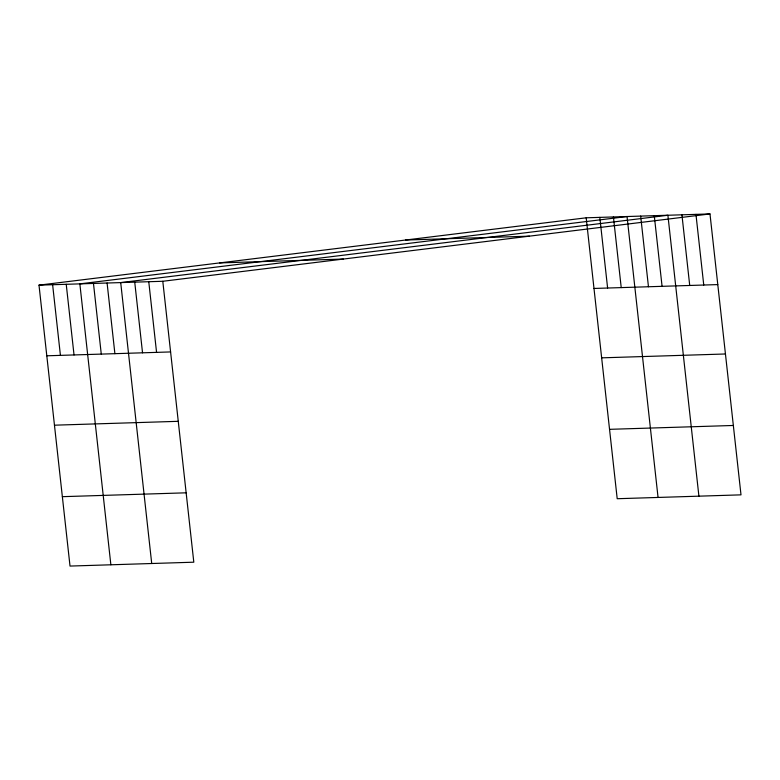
<?xml version="1.0" encoding="UTF-8"?>
<svg xmlns="http://www.w3.org/2000/svg" width="780" height="780" viewBox="0 0 780 780"><rect width="100%" height="100%" fill="white"/><g stroke="black" fill="none" stroke-linecap="round" stroke-linejoin="round"><path stroke-width="1.17" d="M39 285.148L162.796 281.278L193.81 562.195L70.015 566.066L39 285.148L586.19 217.805L709.985 213.934L741 494.851L617.204 498.722L586.19 217.805M162.796 281.278L709.985 213.934M405.619 240.025L529.415 236.165M219.57 262.918L343.375 259.058M593.99 288.454L717.785 284.593M46.8 355.797L170.596 351.936M601.653 357.844L725.449 353.983M54.463 425.188L178.259 421.317M609.541 429.331L733.337 425.47M62.351 496.675L186.157 492.814M695.955 214.373L703.755 285.031M681.925 214.812L689.725 285.47M698.909 496.168L667.894 215.251L120.705 282.594L151.72 563.511M654.274 215.68L662.074 286.328M640.663 216.099L648.463 286.757M658.057 497.445L627.042 216.528L79.853 283.871L110.867 564.788M613.421 216.947L621.221 287.606M599.81 217.376L607.61 288.025M148.766 281.716L156.566 352.375M134.735 282.155L142.535 352.814M107.094 283.023L114.894 353.671M93.473 283.442L101.273 354.101M66.232 284.29L74.032 354.949M52.621 284.719L60.421 355.368"/></g></svg>
